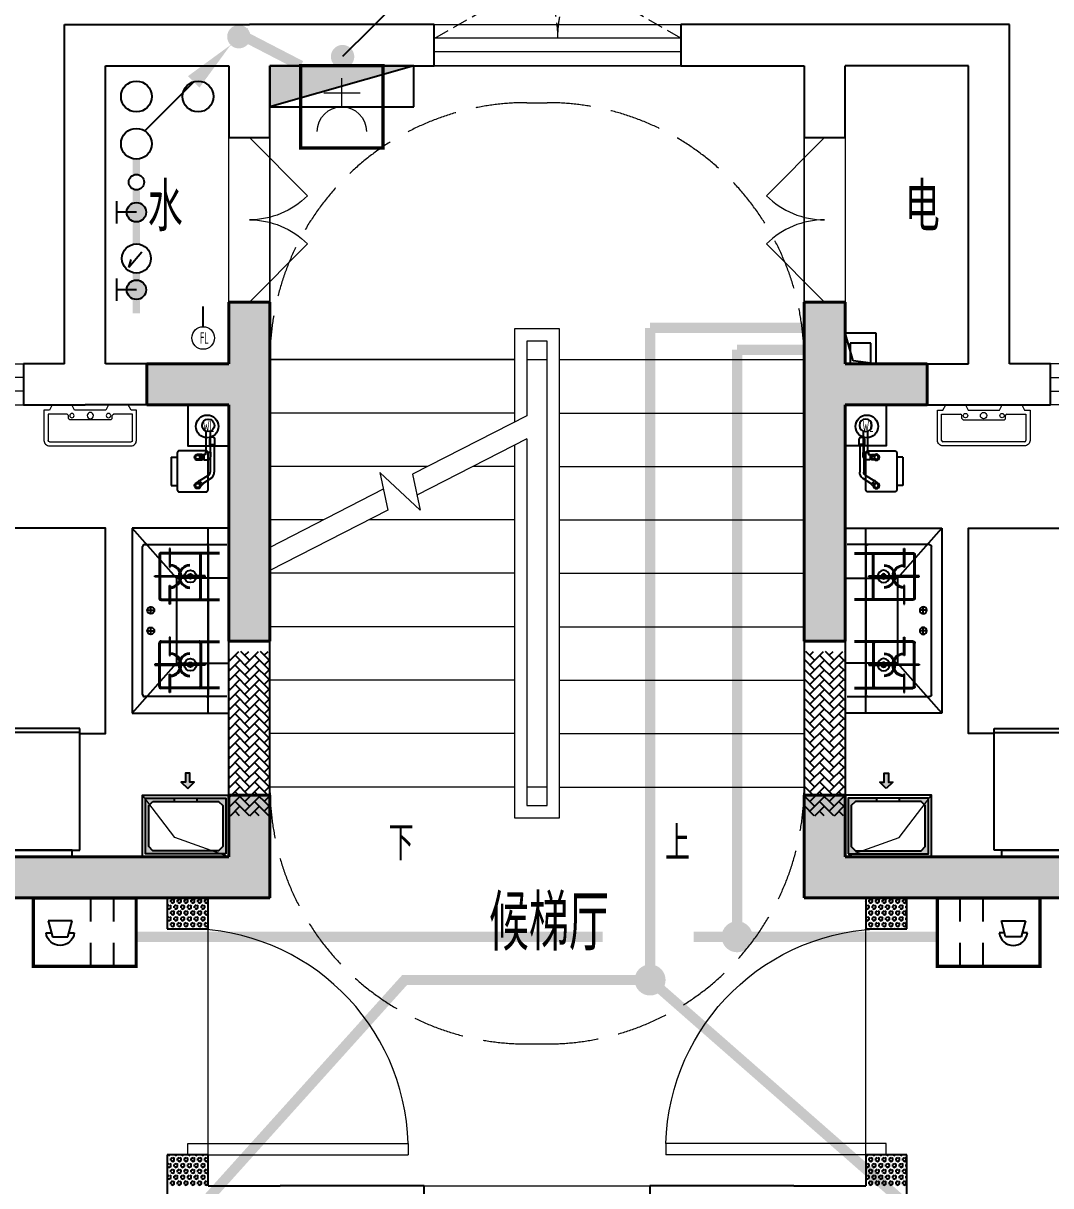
# Model space of a CAD drawing. Extents: x 3753737 to 4713801, y -857380 to 24339.
# Drawn here: x 4504248 to 4509250, y -761446 to -755790 of the extents above; entities that cross this region are included whole.
import ezdxf
from ezdxf.enums import TextEntityAlignment as Align

# ---------------------------------------------------------------- set-up
doc = ezdxf.new("R2010")
doc.units = 0
doc.header["$LTSCALE"] = 1000
doc.header["$MEASUREMENT"] = 0
doc.linetypes.add('DASH', pattern=[0.35, 0.25, -0.1])
doc.layers.get('0').update_dxf_attribs({"linetype": 'CONTINUOUS'})
for name, color, linetype in [('!!电气', 1, 'CONTINUOUS'), ('AH-FURNITURE', 1, 'CONTINUOUS'), ('EQUIP-安防', 3, 'CONTINUOUS'), ('EQUIP_消火栓', 7, 'CONTINUOUS'), ('IP-bath&kitchen-JOHNSON', 4, 'CONTINUOUS'), ('LVTRY', 252, 'CONTINUOUS'), ('LWIRE', 4, 'CONTINUOUS'), ('VPIPE-中水', 122, 'CONTINUOUS'), ('VPIPE-凝结', 150, 'CONTINUOUS'), ('VPIPE-消防', 1, 'TG_X'), ('VPIPE-给水', 3, 'TG_J'), ('WALL', 252, 'CONTINUOUS'), ('WIRE-安防', 4, 'CONTINUOUS'), ('WIRE-消防', 4, 'CONTINUOUS'), ('WIRE-综合布线', 5, 'DASH'), ('保温', 6, 'CONTINUOUS'), ('建筑-排气道', 252, 'CONTINUOUS'), ('污水', 3, 'CONTINUOUS'), ('给水', 4, 'CONTINUOUS')]:
    doc.layers.add(name, color=color, linetype=linetype)
for name, color, linetype, lineweight in [('COLUMN', 252, 'CONTINUOUS', 40), ('DIM_SYMB', 252, 'CONTINUOUS', 20), ('EQUIP-消防', 3, 'CONTINUOUS', 20), ('PUB_HATCH', 8, 'CONTINUOUS', 9), ('PUB_TEXT', 7, 'CONTINUOUS', 20), ('STAIR', 252, 'CONTINUOUS', 20), ('VPIPE-废水', 31, 'TG_F', 18), ('WINDOW', 146, 'CONTINUOUS', 20), ('平面-空调预留孔', 252, 'CONTINUOUS', 15), ('立面-洞口示意', 252, 'CONTINUOUS', 13)]:
    doc.layers.add(name, color=color, linetype=linetype, lineweight=lineweight)
doc.styles.add('_TCH_DIM', font='SIMPLEX', dxfattribs={"bigfont": 'GBCBIG'})
doc.styles.add('_TEL_DIM', font='SIMPLEX', dxfattribs={"width": 0.8, "height": 3.5, "bigfont": 'HZTXT'})
doc.styles.add('DIM_FONT', font='SIMPLEX', dxfattribs={"width": 0.7, "bigfont": 'GBCBIG'})
doc.styles.get("Standard").update_dxf_attribs({"font": 'gbenor.shx', "bigfont": 'gbcbig.shx'})
doc.styles.add('TG_LINETYPE', font='SIMPLEX', dxfattribs={"width": 0.8, "height": 3, "bigfont": 'HZTXT'})
doc.linetypes.add('TG_F', pattern='A,2,-0.3,["F",TG_LINETYPE,S=0.1,R=0,X=-0.23,Y=-0.15],0', length=2.3)
doc.linetypes.add('TG_J', pattern='A,2,-0.22,["J",TG_LINETYPE,S=0.1,R=0,X=-0.18,Y=-0.15],0', length=2.22)
doc.linetypes.add('TG_X', pattern='A,4,-0.3,["X",TG_LINETYPE,S=0.1,R=0,X=-0.23,Y=-0.15],0', length=4.3)
pattern_1 = [(90, (0, 0), (-16.49778, 1e-15), [9.525, -19.05]), (210, (0, 0), (8.24889, -14.2874966), [9.525, -19.05]), (150, (6e-16, 9.525), (-8.24889, -14.2874966), [9.525, -19.05])]
pattern_2 = [(45, (0, 0), (0, 47.4157523), [100.584, -33.528]), (135, (23.708, 23.708), (3e-15, 47.4157523), [100.584, -33.528])]

# ---------------------------------------------------------------- blocks, each defined once
blk = doc.blocks.new('rtyg7uyhg')
at = {"layer": 'LVTRY'}
for p, q in [((194234.6, 45488.8), (193621, 45488.8)), ((193590.3, 45458.1), (193590.3, 45069.5)), ((193896.4, 45429.9), (193857.6, 45326.3)), ((193925.8, 45440.4), (193940.1, 45432.2)), ((194265.3, 45069.5), (194265.3, 45458.1)), ((193682.3, 45407), (193887.8, 45407)), ((193875.3, 45316), (193945.6, 45401.5)), ((194111.9, 45407), (194173.3, 45407)), ((193621, 45130.8), (193621, 45345.6)), ((193857.6, 45326.3), (193875.3, 45316)), ((194009.6, 45345.6), (194009.6, 45130.8)), ((194050.5, 45130.8), (194050.5, 45345.6)), ((194234.6, 45345.6), (194234.6, 45130.8)), ((193621, 45038.8), (194234.6, 45038.8)), ((193948.3, 45069.5), (193682.3, 45069.5)), ((194173.3, 45069.5), (194111.9, 45069.5))]:
    blk.add_line(p, q, dxfattribs=at)
for centre, radius in [((193866.4, 45437.7), 20.5), ((193989.2, 45437.7), 20.5), ((194071, 45437.7), 20.5), ((193815.3, 45238.2), 25.6), ((194137.5, 45238.2), 25.6)]:
    blk.add_circle(centre, radius, dxfattribs=at)
for centre, radius, start, end in [((193621, 45458.1), 30.7, 90, 180), ((194234.6, 45458.1), 30.7, 360, 90), ((193915.6, 45422.7), 20.5, 60, 159.4623), ((193929.8, 45414.5), 20.5, 320.5377, 60), ((193682.3, 45345.6), 61.4, 90, 180), ((193948.3, 45345.6), 61.4, 360, 90), ((194111.9, 45345.6), 61.4, 90, 180), ((194173.3, 45345.6), 61.4, 360, 90), ((193682.3, 45130.8), 61.4, 180, 270), ((193948.3, 45130.8), 61.4, 270, 360), ((194111.9, 45130.8), 61.4, 180, 270), ((194173.3, 45130.8), 61.4, 270, 360), ((193621, 45069.5), 30.7, 180, 270), ((194234.6, 45069.5), 30.7, 270, 360)]:
    blk.add_arc(centre, radius, start, end, dxfattribs=at)
at = {"layer": 'LVTRY', "style": 'DIM_FONT', "width": 0.8, "flags": 9}
for tag in ['YSIZE', 'XSIZE']:
    blk.add_attdef(tag, (193927.8, 45487.8), '', height=0.5, rotation=90, dxfattribs=at)
blk = doc.blocks.new('A$C60D053AF')
at = {"layer": 'AH-FURNITURE', "color": 8}
for p, q in [((232.5, -90), (128.3, -90)), ((232.5, -110), (128.3, -110)), ((192.5, -71), (327.6, -71)), ((192.5, -91), (327.6, -91)), ((341.7, -96.9), (370, -143.2)), ((355.9, -82.7), (384.2, -129)), ((245, -129.5), (245, -122.5)), ((265, -129.5), (265, -122.5)), ((255, -281), (255, -251)), ((255, -281), (393, -281)), ((393, -281), (393, -251))]:
    blk.add_line(p, q, dxfattribs=at)
for points in [[(170, -68, 1), (170, -94), (192.5, -94), (192.5, -68)], [(234, -251), (414, -251, 0.414214), (424, -241), (424, -111, 0.414214), (414, -101), (234, -101, 0.414214), (224, -111), (224, -241, 0.414214)], [(268, -122.5), (268, -107, 0.414214), (248, -87), (232.5, -87), (232.5, -113), (242, -113), (242, -122.5)], [(242, -152, 1), (268, -152), (268, -129.5), (242, -129.5)], [(383.8, -161.2, 1), (402.2, -142.8), (386.3, -126.9), (367.9, -145.3)]]:
    blk.add_lwpolyline(points, format="xyb", close=True, dxfattribs=at)
for centre, radius in [((100, -100), 30), ((255, -152), 15), ((255, -152), 10), ((393, -152), 15), ((393, -152), 10)]:
    blk.add_circle(centre, radius, dxfattribs=at)
for radius in [40, 20]:
    blk.add_arc((327.6, -111), radius, 45, 90, dxfattribs=at)
blk = doc.blocks.new('A-Kitchen-7')
at = {"layer": 'LVTRY'}
for p, q in [((-518.7, 779.7), (-7.2, 834.3)), ((-515, 756), (-518.7, 779.7)), ((-3.6, 810.6), (-515, 756)), ((-29.1, 767), (-35.2, 806.4)), ((-7.2, 834.3), (-3.6, 810.6)), ((515, 780), (0, 780)), ((0, 756), (0, 780)), ((515, 756), (515, 780)), ((515, 756), (-515, 756)), ((-515, 756), (-515, 40)), ((-485.6, 760.5), (-484.9, 756)), ((-29.1, 767), (-112.1, 756)), ((515, 40), (515, 756)), ((-515, 40), (515, 40))]:
    blk.add_line(p, q, dxfattribs=at)
blk.add_lwpolyline([(-468.9, 40), (-468.9, 0), (468.9, 0), (468.9, 40)], close=True, dxfattribs=at)
blk = doc.blocks.new('FRSDFDGDGDRGDR')
at = {"layer": '平面-空调预留孔', "color": 252}
for p, q in [((699612.3, 775044), (699612.3, 775441.2)), ((699618.9, 775447.8), (699746.3, 775447.8)), ((699746.3, 775447.8), (699746.3, 775355.4)), ((699719.9, 775342.2), (699719.9, 775143)), ((699726.5, 775348.8), (699739.7, 775348.8)), ((699726.5, 775136.4), (699739.7, 775136.4)), ((699746.3, 775129.8), (699746.3, 775037.4)), ((699746.3, 775037.4), (699618.9, 775037.4))]:
    blk.add_line(p, q, dxfattribs=at)
blk.add_lwpolyline([(699766.1, 775166.7), (699792.5, 775153.5), (699792.5, 775057.2), (699766.1, 775044), (699766.1, 775017.6), (699618.9, 775017.6, -0.414214), (699592.5, 775044), (699592.5, 775441.2, -0.414214), (699618.9, 775467.6), (699766.1, 775467.6), (699766.1, 775441.2), (699792.5, 775428), (699792.5, 775331.6), (699766.1, 775318.4)], format="xyb", close=True, dxfattribs=at)
for centre, radius in [((699739.7, 775331.6), 10.6), ((699739.7, 775243.2), 15.8), ((699739.7, 775153.5), 10.6)]:
    blk.add_circle(centre, radius, dxfattribs=at)
for centre, start, end in [((699618.9, 775441.2), 90, 180), ((699726.5, 775342.2), 90, 180), ((699739.7, 775355.4), 270, 360), ((699726.5, 775143), 180, 270), ((699739.7, 775129.8), 0, 90), ((699618.9, 775044), 180, 270)]:
    blk.add_arc(centre, 6.6, start, end, dxfattribs=at)
blk = doc.blocks.new('*U136')
h = blk.add_hatch(color=5)
h.set_gradient(color1=(0, 0, 255), rotation=180, tint=1)
h.paths.add_polyline_path([(0, 0), (-6.35, -6.35), (-6.35, -2.159), (-15, -2.159), (-15, 2.159), (-6.35, 2.159), (-6.35, 6.35)])
at = {"color": 0, "linetype": 'Continuous'}
blk.add_lwpolyline([(0, 0), (-6.35, -6.35), (-6.35, -2.159), (-15, -2.159), (-15, 2.159), (-6.35, 2.159), (-6.35, 6.35)], close=True, dxfattribs=at)
blk = doc.blocks.new('GDGDRGDRGRD')
at = {"layer": 'PUB_HATCH'}
blk.add_hatch(color=252, dxfattribs=at).paths.add_polyline_path([(430319.8, 370173.6), (430319.8, 370443.6), (430179.8, 370443.6), (430179.8, 370428.6), (430284.8, 370428.6), (430304.8, 370408.6), (430304.8, 370208.6), (430284.8, 370188.6), (429964.8, 370188.6), (429944.8, 370208.6), (429944.8, 370408.6), (429964.8, 370428.6), (430069.8, 370428.6), (430069.8, 370443.6), (429929.8, 370443.6), (429929.8, 370173.6)])
at = {"layer": 'LVTRY', "color": 251}
for p, q in [((430080.5, 371515.4), (429864.6, 371758.3)), ((430334.8, 371758.3), (429864.6, 371758.3)), ((429864.6, 371758.3), (429864.6, 370858.3)), ((430234.8, 370858.3), (430234.8, 371758.3)), ((430334.8, 371515.4), (430080.5, 371515.4)), ((430080.5, 371515.4), (430080.5, 371100.3)), ((429864.6, 370858.3), (430080.5, 371100.3)), ((430080.5, 371100.3), (430334.8, 371100.3)), ((429864.6, 370858.3), (430334.8, 370858.3))]:
    blk.add_line(p, q, dxfattribs=at)
at = {"layer": 'LVTRY'}
for p, q in [((429914.8, 370948.3), (429914.8, 371668.3)), ((429924.8, 371678.3), (430324.8, 371678.3)), ((429994.8, 371628.3), (429994.8, 371418.3)), ((429999.8, 371628.3), (429999.8, 371418.3)), ((430289.8, 371638.3), (430004.8, 371638.3)), ((430289.8, 371633.3), (430004.8, 371633.3)), ((430045.1, 371658.3), (430045.1, 371568.3)), ((430049.6, 371658.3), (430045.1, 371658.3)), ((430049.6, 371568.3), (430049.6, 371658.3)), ((430194.8, 371418.3), (430194.8, 371628.3)), ((430199.8, 371418.3), (430199.8, 371628.3)), ((430234.8, 371668.3), (430234.8, 370948.3)), ((429974.8, 371525.6), (430102.3, 371525.6)), ((429974.8, 371521.1), (429974.8, 371525.6)), ((430102.3, 371521.1), (429974.8, 371521.1)), ((430045.1, 371568.3), (430049.6, 371568.3)), ((430219.8, 371525.6), (430092.3, 371525.6)), ((430092.3, 371525.6), (430092.3, 371521.1)), ((430092.3, 371521.1), (430219.8, 371521.1)), ((430102.3, 371525.6), (430102.3, 371521.1)), ((430219.8, 371521.1), (430219.8, 371525.6)), ((430234.8, 371100.3), (430234.8, 371515.4)), ((430045.1, 371388.3), (430045.1, 371478.3)), ((430045.1, 371478.3), (430049.6, 371478.3)), ((430049.6, 371478.3), (430049.6, 371388.3)), ((430004.8, 371413.3), (430289.8, 371413.3)), ((430004.8, 371408.3), (430289.8, 371408.3)), ((429935.4, 371358.3), (429974.2, 371358.3)), ((429954.8, 371338.9), (429954.8, 371377.7)), ((430049.6, 371388.3), (430045.1, 371388.3)), ((429935.4, 371258.3), (429974.2, 371258.3)), ((429954.8, 371238.9), (429954.8, 371277.7)), ((429994.8, 370988.3), (429994.8, 371198.3)), ((429999.8, 370988.3), (429999.8, 371198.3)), ((430004.8, 371208.3), (430289.8, 371208.3)), ((430004.8, 371203.3), (430289.8, 371203.3)), ((430045.1, 371228.3), (430045.1, 371138.3)), ((430049.6, 371228.3), (430045.1, 371228.3)), ((430049.6, 371138.3), (430049.6, 371228.3)), ((430194.8, 371198.3), (430194.8, 370988.3)), ((430199.8, 371198.3), (430199.8, 370988.3)), ((430045.1, 371138.3), (430049.6, 371138.3)), ((430102.3, 371095.6), (429974.8, 371095.6)), ((429974.8, 371095.6), (429974.8, 371091.1)), ((429974.8, 371091.1), (430102.3, 371091.1)), ((430092.3, 371091.1), (430092.3, 371095.6)), ((430092.3, 371095.6), (430219.8, 371095.6)), ((430219.8, 371091.1), (430092.3, 371091.1)), ((430102.3, 371091.1), (430102.3, 371095.6)), ((430219.8, 371095.6), (430219.8, 371091.1)), ((430045.1, 370958.3), (430045.1, 371048.3)), ((430045.1, 371048.3), (430049.6, 371048.3)), ((430049.6, 371048.3), (430049.6, 370958.3)), ((430289.8, 370983.3), (430004.8, 370983.3)), ((430289.8, 370978.3), (430004.8, 370978.3)), ((430049.6, 370958.3), (430045.1, 370958.3)), ((430324.8, 370938.3), (429924.8, 370938.3))]:
    blk.add_line(p, q, dxfattribs=at)
at = {"layer": 'LVTRY', "color": 252}
for p, q in [((430069.8, 370428.6), (430069.8, 370443.6)), ((430179.8, 370428.6), (430179.8, 370443.6))]:
    blk.add_line(p, q, dxfattribs=at)
at = {"layer": 'LVTRY'}
blk.add_lwpolyline([(429608.8, 370758.3), (429734.8, 370758.3), (429734.8, 371758.3), (427634.8, 371758.3)], dxfattribs=at)
at = {"layer": 'LVTRY', "color": 252}
for points in [[(430334.8, 370158.6), (429914.8, 370158.6), (429914.8, 370458.6), (430334.8, 370458.6)], [(430319.8, 370173.6), (429929.8, 370173.6), (429929.8, 370443.6), (430319.8, 370443.6)], [(429964.8, 370428.6), (430284.8, 370428.6), (430304.8, 370408.6), (430304.8, 370208.6), (430284.8, 370188.6), (429964.8, 370188.6), (429944.8, 370208.6), (429944.8, 370408.6), (429964.8, 370428.6)]]:
    blk.add_lwpolyline(points, close=True, dxfattribs=at)
at = {"layer": 'LVTRY'}
for centre, radius in [((430147.3, 371523.3), 29.7), ((430147.3, 371523.3), 11.7), ((429954.8, 371358.3), 17), ((429954.8, 371258.3), 17), ((430147.3, 371093.3), 29.7), ((430147.3, 371093.3), 11.7)]:
    blk.add_circle(centre, radius, dxfattribs=at)
for centre, radius, start, end in [((429924.8, 371668.3), 10, 90, 180), ((430004.8, 371628.3), 10, 90, 180), ((430004.8, 371628.3), 5, 90, 180), ((430189.8, 371628.3), 10, 0, 90), ((430189.8, 371628.3), 5, 0, 90), ((430224.8, 371668.3), 10, 0, 90), ((430047.3, 371523.3), 56.7, 2.2742, 87.7258), ((430047.3, 371523.3), 52.2, 2.4704, 87.5296), ((430147.3, 371523.3), 56.7, 92.2742, 177.7258), ((430147.3, 371523.3), 52.2, 92.4704, 177.5296), ((430047.3, 371523.3), 56.7, 272.2742, 357.7258), ((430047.3, 371523.3), 52.2, 272.4704, 357.5296), ((430147.3, 371523.3), 56.7, 182.2742, 267.7258), ((430147.3, 371523.3), 52.2, 182.4704, 267.5296), ((430004.8, 371418.3), 10, 180, 270), ((430004.8, 371418.3), 5, 180, 270), ((430189.8, 371418.3), 5, 270, 0), ((430189.8, 371418.3), 10, 270, 0), ((430004.8, 371198.3), 10, 90, 180), ((430004.8, 371198.3), 5, 90, 180), ((430189.8, 371198.3), 10, 0, 90), ((430189.8, 371198.3), 5, 0, 90), ((430047.3, 371093.3), 56.7, 2.2742, 87.7258), ((430047.3, 371093.3), 52.2, 2.4704, 87.5296), ((430147.3, 371093.3), 56.7, 92.2742, 177.7258), ((430147.3, 371093.3), 52.2, 92.4704, 177.5296), ((430047.3, 371093.3), 56.7, 272.2742, 357.7258), ((430047.3, 371093.3), 52.2, 272.4704, 357.5296), ((430147.3, 371093.3), 56.7, 182.2742, 267.7258), ((430147.3, 371093.3), 52.2, 182.4704, 267.5296), ((430004.8, 370988.3), 10, 180, 270), ((430004.8, 370988.3), 5, 180, 270), ((430189.8, 370988.3), 5, 270, 0), ((430189.8, 370988.3), 10, 270, 0), ((429924.8, 370948.3), 10, 180, 270), ((430224.8, 370948.3), 10, 270, 0)]:
    blk.add_arc(centre, radius, start, end, dxfattribs=at)
at = {"layer": '立面-洞口示意', "color": 252}
blk.add_lwpolyline([(430334.8, 370158.6), (430071.3, 370252.5), (429914.8, 370458.6)], dxfattribs=at)
at = {"xscale": -1, "rotation": 270}
blk.add_blockref('FRSDFDGDGDRGDR', (-345582.7, -327434.2), dxfattribs=at)
at = {"xscale": -1}
blk.add_blockref('rtyg7uyhg', (622599.6, 326769.5), dxfattribs=at)
at = {"rotation": 270}
blk.add_blockref('A$C60D053AF', (430334.8, 372358.3), dxfattribs=at)
at = {"layer": 'LVTRY', "color": 1, "extrusion": (0, 0, -1), "xscale": -0.7999999999883585, "yscale": 0.7999999999883585, "zscale": -0.7999999999883585}
blk.add_blockref('A-Kitchen-7', (-429196.8, 370158.6), dxfattribs=at)
at = {"layer": '建筑-排气道', "xscale": -5, "yscale": 5, "zscale": 5, "rotation": 90}
blk.add_blockref('*U136', (430134.7, 370490.9), dxfattribs=at)
blk = doc.blocks.new('GFDGFSDFGD')
at = {"layer": 'PUB_HATCH'}
for points in [[(456616.6, 374623.7), (456616.6, 373473.7), (456816.6, 373473.7), (456816.6, 375123.7), (456616.6, 375123.7), (456616.6, 374823.7), (456216.6, 374823.7), (456216.6, 374623.7)], [(459616.6, 374623.7), (460016.6, 374623.7), (460016.6, 374823.7), (459616.6, 374823.7), (459616.6, 375123.7), (459416.6, 375123.7), (459416.6, 373473.7), (459616.6, 373473.7)], [(454816.4, 372423.2), (454816.6, 372224), (456816.6, 372224), (456816.6, 372724), (456616.6, 372724), (456616.6, 372424), (455016.6, 372424)], [(461416.8, 372423.2), (461216.6, 372424), (459616.6, 372424), (459616.6, 372724), (459416.6, 372724), (459416.6, 372224), (461416.6, 372224)]]:
    blk.add_hatch(color=256, dxfattribs=at).paths.add_polyline_path(points)
at = {"layer": 'COLUMN', "color": 252}
for p, q in [((456816.6, 375123.7), (456616.6, 375123.7)), ((456616.6, 375123.7), (456616.6, 374823.7)), ((456816.6, 373473.7), (456816.6, 375123.7)), ((459616.6, 375123.7), (459416.6, 375123.7)), ((459416.6, 375123.7), (459416.6, 373473.7)), ((459616.6, 374823.7), (459616.6, 375123.7)), ((456616.6, 374823.7), (456216.6, 374823.7)), ((456216.6, 374823.7), (456216.6, 374623.7)), ((460016.6, 374823.7), (459616.6, 374823.7)), ((460016.6, 374623.7), (460016.6, 374823.7)), ((456216.6, 374623.7), (456616.6, 374623.7)), ((456616.6, 374623.7), (456616.6, 373473.7)), ((459616.6, 374623.7), (460016.6, 374623.7)), ((459616.6, 373473.7), (459616.6, 374623.7)), ((456616.6, 373473.7), (456816.6, 373473.7)), ((459416.6, 373473.7), (459616.6, 373473.7)), ((456816.6, 372724), (456616.6, 372724)), ((456616.6, 372724), (456616.6, 372424)), ((456816.6, 372224), (456816.6, 372724)), ((459616.6, 372724), (459416.6, 372724)), ((459416.6, 372724), (459416.6, 372224)), ((459616.6, 372424), (459616.6, 372724)), ((456616.6, 372424), (455016.6, 372424)), ((461216.6, 372424), (459616.6, 372424)), ((454816.6, 372224), (456816.6, 372224)), ((459416.6, 372224), (461416.6, 372224))]:
    blk.add_line(p, q, dxfattribs=at)
blk = doc.blocks.new('GDFGDGRD')
at = {"layer": '保温', "linetype": 'ByBlock', "ltscale": 10}
h = blk.add_hatch(dxfattribs=at)
h.set_pattern_fill('AR-HBONE', color=251, scale=55)
h.set_pattern_definition(pattern_2)
h.paths.add_polyline_path([(431616.6, 372623.9), (431816.6, 372623.9), (431816.7, 373423.7), (431616.7, 373423.7)])
h = blk.add_hatch(dxfattribs=at)
h.set_pattern_fill('AR-HBONE', color=251, scale=55)
h.set_pattern_definition(pattern_2)
h.paths.add_polyline_path([(434616.6, 372623.9), (434416.6, 372623.9), (434416.5, 373423.7), (434616.5, 373423.7)])
at = {"layer": '保温', "linetype": 'Continuous', "ltscale": 10}
h = blk.add_hatch(dxfattribs=at)
h.set_pattern_fill('HEX', color=251, scale=10, angle=90, style=0)
h.set_pattern_definition(pattern_1)
h.paths.add_polyline_path([(431316.6, 372073.7), (431516.6, 372073.7), (431516.7, 372223.7), (431316.7, 372223.7)])
h = blk.add_hatch(dxfattribs=at)
h.set_pattern_fill('HEX', color=251, scale=10, angle=90, style=0)
h.set_pattern_definition(pattern_1)
h.paths.add_polyline_path([(434916.6, 372073.7), (434716.6, 372073.7), (434716.5, 372223.7), (434916.5, 372223.7)])
h = blk.add_hatch(dxfattribs=at)
h.set_pattern_fill('HEX', color=251, scale=10, angle=90, style=0)
h.set_pattern_definition(pattern_1)
h.paths.add_polyline_path([(431316.6, 370823.7), (431516.6, 370823.7), (431516.7, 370973.7), (431316.7, 370973.7)])
h = blk.add_hatch(dxfattribs=at)
h.set_pattern_fill('HEX', color=251, scale=10, angle=90, style=0)
h.set_pattern_definition(pattern_1)
h.paths.add_polyline_path([(434916.6, 370823.7), (434716.6, 370823.7), (434716.5, 370973.7), (434916.5, 370973.7)])
blk = doc.blocks.new('$TwtSys$00000434')
at = {"color": 252}
for p, q in [((-0.5, 0.5), (-0.5, -0.5)), ((-0.5, -0.5), (0.5, 0.5)), ((0.5, 0.5), (-0.5, 0.5)), ((0.5, -0.5), (0.5, 0.5)), ((-0.5, -0.5), (0.5, -0.5))]:
    blk.add_line(p, q, dxfattribs=at)
blk.add_solid([(0.5, -0.5), (0.5, 0.5), (-0.5, -0.5)], dxfattribs=at)
blk = doc.blocks.new('A$C2705576B')
at = {"layer": '给水'}
h = blk.add_hatch(color=252, dxfattribs=at)
edge = h.paths.add_edge_path()
edge.add_arc((417.5, -1741.2), 47.2, 0, 360)
h = blk.add_hatch(color=252, dxfattribs=at)
edge = h.paths.add_edge_path()
edge.add_arc((794.7, -1741.2), 47.2, 0, 360)
at = {"layer": '给水', "color": 252}
for p, q in [((363.1, -1645.4), (471.8, -1645.4)), ((417.5, -1741.2), (417.5, -1645.4)), ((740.3, -1645.4), (849, -1645.4)), ((794.7, -1741.2), (794.7, -1645.4)), ((601.1, -1768.1), (525.3, -1704.3)), ((525.3, -1704.3), (564, -1715))]:
    blk.add_line(p, q, dxfattribs=at)
at = {"layer": '给水', "color": 252, "const_width": 35.4}
for points in [[(499.1, -1741.2), (302.5, -1741.2)], [(903.5, -1741.2), (640.6, -1741.2)], [(1052.8, -1741.2), (978.5, -1741.2)]]:
    blk.add_lwpolyline(points, dxfattribs=at)
at = {"layer": '给水', "color": 252}
for centre, radius in [((417.5, -1741.2), 47.2), ((569.8, -1741.2), 70.8), ((794.7, -1741.2), 47.2), ((941, -1741.2), 37.5)]:
    blk.add_circle(centre, radius, dxfattribs=at)
blk = doc.blocks.new('$DorLib2D$00000001')
for p, q in [((0.45, 0.975), (0.5, 0.975)), ((0.45, 0), (0.45, 0.975)), ((0.5, 0), (0.5, 0.975)), ((0.5, 0), (0.45, 0))]:
    blk.add_line(p, q)
at = {"lineweight": 13}
blk.add_arc((0.475, 0), 0.975, 91.4693, 180, dxfattribs=at)
blk = doc.blocks.new('$WINLIB2D$00000001')
at = {"color": 0}
for points in [[(-0.5, 0.5), (-0.5, -0.5)], [(-0.5, 0.5), (0.5, 0.5)], [(0.5, -0.5), (0.5, 0.5)], [(0.5, 0.1667), (-0.5, 0.1667)], [(0.5, -0.1667), (-0.5, -0.1667)], [(-0.5, -0.5), (0.5, -0.5)]]:
    blk.add_lwpolyline(points, dxfattribs=at)
blk = doc.blocks.new('$DorLib2D$00000116')
at = {"color": 0}
for p, q in [((-0.5, 0), (-0.1464, 0.3536)), ((0.5, 0), (0.1464, 0.3536))]:
    blk.add_line(p, q, dxfattribs=at)
for centre, start, end in [((-0.5, 0), 0, 45), ((0.5, 0), 135, 180)]:
    blk.add_arc(centre, 0.5, start, end, dxfattribs=at)
blk = doc.blocks.new('A$C1C403CBE')
at = {"layer": 'DIM_SYMB', "color": 252}
for points in [[(38175, 8810, 0, 0, 0), (38175, 11735, 0, 0, 0), (36825, 11735, 0, 0, 0), (36825, 10650, 40, 0, 0), (36825, 10500, 0, 0, 0)], [(36825, 8810, 0, 0, 0), (36825, 10090, 40, 0, 0), (36825, 10240, 0, 0, 0)]]:
    blk.add_lwpolyline(points, format="xyseb", dxfattribs=at)
at = {"layer": 'IP-bath&kitchen-JOHNSON', "color": 252}
for points in [[(35800, 10800), (35800, 10600), (36000, 10600)], [(39200, 10800), (39200, 10600), (39000, 10600)]]:
    blk.add_lwpolyline(points, dxfattribs=at)
at = {"layer": 'STAIR', "color": 252}
for p, q in [((38800, 12450), (36200, 12450)), ((36200, 12450), (36200, 11020)), ((38800, 11020), (38800, 12450)), ((37610, 11170), (37390, 11170)), ((37390, 11170), (37390, 10716.2)), ((37610, 8790), (37610, 11170)), ((37550, 11110), (37450, 11110)), ((37450, 11110), (37450, 10747)), ((37550, 8850), (37550, 11110)), ((36200, 11020), (36200, 10105.4)), ((37390, 11020), (36200, 11020)), ((36200, 11020), (37390, 11020)), ((37450, 11020), (37450, 10747)), ((37450, 11020), (37550, 11020)), ((37550, 8940), (37550, 11020)), ((37610, 11020), (38800, 11020)), ((37610, 11020), (38800, 11020)), ((38800, 8940), (38800, 11020)), ((37390, 10760), (36200, 10760)), ((37610, 10760), (38800, 10760)), ((37450, 10747), (36894, 10461.6)), ((37450, 10634.6), (36915.8, 10360.4)), ((37450, 10634.6), (37450, 8940)), ((37450, 10634.6), (37450, 8850)), ((37390, 10603.8), (37390, 8790)), ((36968.8, 10500), (36200, 10500)), ((36931.6, 10287.2), (36734.4, 10470.1)), ((36734.4, 10470.1), (36773.7, 10287.5)), ((37390, 10500), (37187.8, 10500)), ((37610, 10500), (38800, 10500)), ((36894, 10461.6), (36931.6, 10287.2)), ((36751.9, 10388.7), (36200, 10105.4)), ((36773.7, 10287.5), (36200, 9993)), ((36462.2, 10240), (36200, 10240)), ((37390, 10240), (36681.2, 10240)), ((37610, 10240), (38800, 10240)), ((36200, 9993), (36200, 8940)), ((37390, 9980), (36200, 9980)), ((37610, 9980), (38800, 9980)), ((37390, 9720), (36200, 9720)), ((37610, 9720), (38800, 9720)), ((37390, 9460), (36200, 9460)), ((37610, 9460), (38800, 9460)), ((37390, 9200), (36200, 9200)), ((37610, 9200), (38800, 9200)), ((37390, 8940), (36200, 8940)), ((37550, 8940), (37450, 8940)), ((37610, 8940), (38800, 8940)), ((37450, 8850), (37550, 8850)), ((37390, 8790), (37610, 8790))]:
    blk.add_line(p, q, dxfattribs=at)
at = {"layer": 'STAIR', "color": 252, "linetype": 'DASH'}
for points in [[(36200, 11020, -0.414214), (37450, 12270), (37550, 12270, -0.414214), (38800, 11020)], [(36200, 8940, 0.414214), (37450, 7690), (37550, 7690, 0.414214), (38800, 8940)]]:
    blk.add_lwpolyline(points, format="xyb", dxfattribs=at)
at = {"layer": 'VPIPE-中水', "color": 252, "linetype": 'Continuous'}
for centre in [(35894.8, 10695), (39105.2, 10695)]:
    blk.add_circle(centre, 55, dxfattribs=at)
at = {"layer": 'VPIPE-凝结', "color": 252}
blk.add_line((35875, 11180), (35875, 11278), dxfattribs=at)
at = {"layer": 'VPIPE-废水', "color": 252}
blk.add_circle((35875, 11125), 55, dxfattribs=at)
at = {"layer": 'VPIPE-消防', "color": 252, "linetype": 'Continuous'}
blk.add_circle((35850, 12300), 75, dxfattribs=at)
at = {"layer": 'VPIPE-给水', "color": 252, "linetype": 'Continuous'}
for centre in [(35550, 12300), (35550, 12070)]:
    blk.add_circle(centre, 75, dxfattribs=at)
at = {"layer": 'WALL', "color": 252}
for p, q in [((35200, 11000), (35200, 12650)), ((35200, 12650), (36100, 12650)), ((37000, 12650), (36100, 12650)), ((37000, 12450), (37000, 12650)), ((38900, 12650), (38200, 12650)), ((38200, 12650), (38200, 12450)), ((39800, 12650), (38900, 12650)), ((39800, 11000), (39800, 12650)), ((35400, 11000), (35400, 12450)), ((35400, 12450), (36000, 12450)), ((36000, 12450), (36000, 12100)), ((36200, 12450), (37000, 12450)), ((36200, 12100), (36200, 12450)), ((38200, 12450), (38800, 12450)), ((38800, 12450), (38800, 12100)), ((39600, 12450), (39000, 12450)), ((39000, 12100), (39000, 12450)), ((39600, 11000), (39600, 12450)), ((36000, 12100), (36200, 12100)), ((38800, 12100), (39000, 12100)), ((36200, 11300), (36000, 11300)), ((36000, 11300), (36000, 11000)), ((36200, 10900), (36200, 11300)), ((39000, 11300), (38800, 11300)), ((38800, 11300), (38800, 10900)), ((39000, 11000), (39000, 11300)), ((35200, 11000), (35000, 11000)), ((35000, 11000), (35000, 10800)), ((36000, 11000), (35400, 11000)), ((39000, 11000), (39600, 11000)), ((40000, 11000), (39800, 11000)), ((40000, 10800), (40000, 11000)), ((36200, 8500), (36200, 10900)), ((38800, 10900), (38800, 8500.3)), ((35000, 10800), (35300, 10800)), ((36000, 10800), (35300, 10800)), ((36000, 8600), (36000, 10800)), ((39000, 10800), (39700, 10800)), ((39000, 10800), (39000, 8600.2)), ((39700, 10800), (40000, 10800)), ((35800, 8600), (34400, 8600)), ((36000, 8600), (35800, 8600)), ((39000, 8600.2), (39200.1, 8600)), ((39200, 8600), (40600, 8600)), ((36200, 8400), (36200, 8500)), ((38800, 8500.3), (38800, 8400.3)), ((35700, 8400), (34200, 8400)), ((35700, 8400), (35700, 8250)), ((35900, 8250), (35900, 8400)), ((36000, 8400), (35900, 8400)), ((36000, 8400), (36000, 8400)), ((36000, 8400), (36200, 8400)), ((39000, 8400.3), (38800, 8400.3)), ((39000, 8400.2), (39000, 8400.3)), ((39000, 8400.2), (39100, 8400.1)), ((39100, 8400.1), (39100, 8250)), ((39300, 8250), (39300, 8400)), ((39300, 8400), (40800, 8400)), ((35700, 8250), (35900, 8250)), ((39100, 8250), (39300, 8250)), ((35900, 7150), (35700, 7150)), ((35700, 7150), (35700, 6800)), ((35900, 7000), (35900, 7150)), ((39300, 7150), (39100, 7150)), ((39100, 7150), (39100, 7000)), ((39300, 6800), (39300, 7150)), ((35900, 7000), (36250, 7000)), ((36950, 7000), (36250, 7000)), ((36950, 6800), (36950, 7000)), ((38750, 7000), (38050, 7000)), ((38050, 7000), (38050, 6800)), ((38750, 7000), (39100, 7000))]:
    blk.add_line(p, q, dxfattribs=at)
at = {"layer": 'WINDOW', "color": 252}
for p, q in [((36000, 11300), (36000, 12100)), ((36200, 11300), (36200, 12100)), ((38800, 12100), (38800, 11300)), ((39000, 12100), (39000, 11300)), ((35900, 7150), (35900, 8250)), ((39100, 7150), (39100, 8250)), ((36950, 7000), (38050, 7000))]:
    blk.add_line(p, q, dxfattribs=at)
at = {"layer": 'WINDOW', "color": 252, "linetype": 'DASH', "ltscale": 0.3}
for points in [[(37001.9, 12583.3), (37521.5, 12883.3, -0.131652), (37601.9, 12583.3)], [(38200, 12583.3), (37680.4, 12883.3, 0.131652), (37600, 12583.3)]]:
    blk.add_lwpolyline(points, format="xyb", dxfattribs=at)
at = {"color": 252}
for name, p in [('GFDGFSDFGD', (-420616.6, -363823.7)), ('GDGDRGDRGRD', (-394334.8, -361558.3))]:
    blk.add_blockref(name, p, dxfattribs=at)
at = {"color": 252, "xscale": -1}
for name, p in [('GDGDRGDRGRD', (469334.8, -361558.3)), ('GDFGDGRD', (470616.6, -363823.7))]:
    blk.add_blockref(name, p, dxfattribs=at)
at = {"layer": 'EQUIP_消火栓', "color": 252, "xscale": 700, "yscale": 200, "zscale": 700, "rotation": 180}
blk.add_blockref('$TwtSys$00000434', (36550, 12350), dxfattribs=at)
at = {"layer": 'WINDOW', "color": 252, "xscale": 1200, "yscale": -200, "zscale": 1200}
blk.add_blockref('$WINLIB2D$00000001', (37600, 12550), dxfattribs=at)
at = {"layer": 'WINDOW', "color": 252}
for name, p, xscale, yscale, zscale, rotation in [('$DorLib2D$00000116', (36100, 11700), 800, -800, 800, 89.99999999024953), ('$DorLib2D$00000116', (38900, 11700), -800, -800, -800, 270.0000100699368), ('$WINLIB2D$00000001', (34400, 10900), -1200, 200, -1200, 179.9999999963283), ('$WINLIB2D$00000001', (40600, 10900), -1200, -200, -1200, 3.671734859979944e-09), ('$DorLib2D$00000001', (35800, 7700), -1100, -1100, -1100, 90.00000000947153), ('$DorLib2D$00000001', (39200, 7700), -1100, 1100, -1100, 89.99999999052845)]:
    blk.add_blockref(name, p, dxfattribs=dict(at, xscale=xscale, yscale=yscale, zscale=zscale, rotation=rotation))
at = {"layer": '污水', "color": 252, "rotation": 90.00000000010901}
blk.add_blockref('A$C2705576B', (33808.8, 10942.2), dxfattribs=at)
at = {"layer": 'DIM_SYMB', "color": 7, "style": '_TCH_DIM'}
for s, p in [('下', (36777.5, 8582.5)), ('上', (38122.9, 8582.5))]:
    blk.add_text(s, height=168.8, dxfattribs=at).set_placement(p)
at = {"layer": 'PUB_TEXT', "color": 252}
for s, height, p in [('水', 236.3, (35605.2, 11644.8)), ('电', 236.3, (39290.4, 11644.8)), ('候梯厅', 270.07, (37266.3, 8144.4))]:
    blk.add_text(s, height=height, dxfattribs=at).set_placement(p)
at = {"layer": 'PUB_TEXT', "color": 252, "width": 0.6}
for s, p in [('FL', (35859.6, 11097)), ('WL', (35873.8, 10667)), ('WL', (39084.2, 10667))]:
    blk.add_text(s, height=56, dxfattribs=at).set_placement(p)
blk = doc.blocks.new('$TelecSys$00000079')
for p, q in [((0.7, 0.7), (0, 0)), ((0.104, 0.104), (0.104, 0.104)), ((-0.104, -0.104), (-0.104, -0.104))]:
    blk.add_line(p, q)
at = {"const_width": 0.142}
blk.add_lwpolyline([(-0.071, 0, 1), (0.071, 0, 1)], format="xyb", close=True, dxfattribs=at)
blk.add_solid([(0.63, 0.77), (0.77, 0.63), (1.15, 1.15)])
at = {"width": 0.8, "flags": 9}
blk.add_attdef('A', (0, 0), '', height=0.00002, dxfattribs=at)
blk = doc.blocks.new('$TelecSys$00000081')
for p, q in [((0.104, 0.104), (0.104, 0.104)), ((-0.104, -0.104), (-0.104, -0.104)), ((-1.15, -1.15), (-0.55, -0.55))]:
    blk.add_line(p, q)
at = {"const_width": 0.142}
blk.add_lwpolyline([(0.071, 0, 1), (-0.071, 0, 1)], format="xyb", close=True, dxfattribs=at)
blk.add_solid([(-0.62, -0.48), (-0.48, -0.62), (-0.1, -0.1)])
at = {"width": 0.8, "flags": 9}
blk.add_attdef('A', (0, 0), '', height=0.00002, rotation=180, dxfattribs=at)
blk = doc.blocks.new('$equip$00002656')
for p, q in [((-0.5, 1), (-0.5, 0)), ((0.5, 1), (-0.5, 1)), ((0.5, 0), (0.5, 1)), ((0, 0.5), (0, 0.15)), ((-0.219, 0.331), (0.222, 0.331)), ((-0.5, 0), (0.5, 0))]:
    blk.add_line(p, q)
at = {"const_width": 0.04}
blk.add_lwpolyline([(-0.5, 1), (0.5, 1), (0.5, 0), (-0.5, 0), (-0.5, 1), (0.5, 1)], dxfattribs=at)
blk.add_arc((0, 0.8), 0.3, 180, 0)
for p in [(0, 1), (-0.5, 0.5), (0.5, 0.5), (0, 0)]:
    blk.add_point(p)
at = {"color": 7, "flags": 1}
for tag, height, p in [('B', 0.4, (0.762, 0.292)), ('A', 0.00002, (0, 0))]:
    blk.add_attdef(tag, text='', height=height, dxfattribs=at).set_placement(p, align=Align.MIDDLE_CENTER)
blk = doc.blocks.new('A$C04F44ECC')
at = {"layer": '!!电气'}
for p, q in [((0, 0), (-300, 0)), ((-300, 0), (-300, -300)), ((-250, -200), (-250, 0)), ((0, 0), (-223, -27)), ((-50, 0), (-50, -200)), ((0, -300), (0, 0)), ((-223, -27), (-300, -300)), ((-50, -200), (-250, -200)), ((-300, -300), (0, -300))]:
    blk.add_line(p, q, dxfattribs=at)
blk = doc.blocks.new('$equip$00002628')
at = {"linetype": 'Continuous'}
for p, q in [((-0.625, 0.415), (0.625, 0.415)), ((-0.625, -0.415), (-0.625, 0.415)), ((0.071, 0.129), (0.071, 0.415)), ((0.35, 0.129), (0.35, 0.415)), ((0.625, 0.415), (0.625, -0.415)), ((-0.472, 0.01), (-0.409, 0.01)), ((-0.446, -0.138), (-0.395, 0.058)), ((-0.395, 0.058), (-0.395, 0.058)), ((-0.395, 0.058), (-0.206, 0.058)), ((-0.206, 0.058), (-0.155, -0.138)), ((-0.191, 0.01), (-0.129, 0.01)), ((-0.155, -0.138), (-0.446, -0.138)), ((0.071, -0.415), (0.071, -0.129)), ((0.35, -0.415), (0.35, -0.129)), ((0.625, -0.415), (-0.625, -0.415))]:
    blk.add_line(p, q, dxfattribs=at)
at = {"const_width": 0.04}
blk.add_lwpolyline([(-0.625, 0.415), (0.625, 0.415), (0.625, -0.415), (-0.625, -0.415), (-0.625, 0.415), (0.625, 0.415)], dxfattribs=at)
at = {"linetype": 'Continuous'}
blk.add_arc((-0.3, -0.011), 0.173, 6.9897, 173.0103, dxfattribs=at)
for p in [(0, 0.415), (-0.625, 0), (0.625, 0), (0, -0.415)]:
    blk.add_point(p)
at = {"color": 7, "style": '_TEL_DIM', "flags": 1}
blk.add_attdef('A', text='', height=0.000025, dxfattribs=at).set_placement((0, 0), align=Align.MIDDLE_CENTER)

msp = doc.modelspace()

# ---------------------------------------------------------------- hatches: boundary and pattern name
at = {"layer": '!!电气'}
h = msp.add_hatch(color=0, dxfattribs=at)
edge = h.paths.add_edge_path()
edge.add_arc((4507722.9, -760235), 75.5, 269.9655, 629.9655, ccw=False)
h = msp.add_hatch(color=0, dxfattribs=at)
edge = h.paths.add_edge_path()
edge.add_arc((4507299.1, -760445.3), 75.5, 269.9655, 629.9655, ccw=False)

# ---------------------------------------------------------------- linework, layer by layer
at = {"layer": 'WIRE-安防', "color": 6, "const_width": 50}
for points in [[(4507722.9, -757378.6), (4507722.9, -760235)], [(4508248.6, -757378.6), (4507722.9, -757378.6)], [(4507068.7, -760235), (4504797.5, -760235)], [(4508697.5, -760235), (4507511.7, -760235)]]:
    msp.add_lwpolyline(points, dxfattribs=at)
at = {"layer": 'WIRE-消防', "color": 4, "const_width": 50}
msp.add_lwpolyline([(4505598.6, -755996.5), (4505325.9, -755855.5)], dxfattribs=at)
at = {"layer": 'WIRE-综合布线', "color": 4, "const_width": 50}
for points in [[(4507299.1, -757272.2), (4508248.6, -757272.1)], [(4507299.1, -757272.2), (4507299.1, -760445.3)], [(4503318.6, -764786.5), (4503318.6, -763539.1), (4506104.3, -760445.3), (4507299.1, -760445.3)], [(4507299.1, -760445.3), (4510178.6, -762968.8), (4510178.6, -764786.5)]]:
    msp.add_lwpolyline(points, dxfattribs=at)

# ---------------------------------------------------------------- block references
at = {"layer": '!!电气'}
msp.add_blockref('A$C1C403CBE', (4469248.6, -768446.5), dxfattribs=at)
at = {"xscale": -0.5, "yscale": 0.5, "zscale": 0.5, "rotation": 180}
msp.add_blockref('A$C04F44ECC', (4508398.6, -757446.5), dxfattribs=at)
at = {"layer": 'EQUIP-安防', "color": 6, "yscale": 400, "zscale": 400, "rotation": 180}
for p, xscale in [((4504547.5, -760212.5), -400), ((4508947.5, -760212.5), 400)]:
    msp.add_blockref('$equip$00002628', p, dxfattribs=dict(at, xscale=xscale))
at = {"layer": 'EQUIP-消防', "color": 4, "xscale": -400, "yscale": 400, "zscale": 400, "rotation": 180}
msp.add_blockref('$equip$00002656', (4505798.6, -755996.5), dxfattribs=at)
at = {"layer": 'LWIRE', "xscale": -400, "yscale": 400, "zscale": 400, "rotation": 270}
msp.add_blockref('$TelecSys$00000079', (4505802.2, -755952.5), dxfattribs=at)
at = {"layer": 'LWIRE', "color": 4, "xscale": -400, "yscale": 400, "zscale": 400, "rotation": 269.9999999902722}
msp.add_blockref('$TelecSys$00000081', (4505297.4, -755855.5), dxfattribs=at)

doc.saveas('drawing.dxf')
